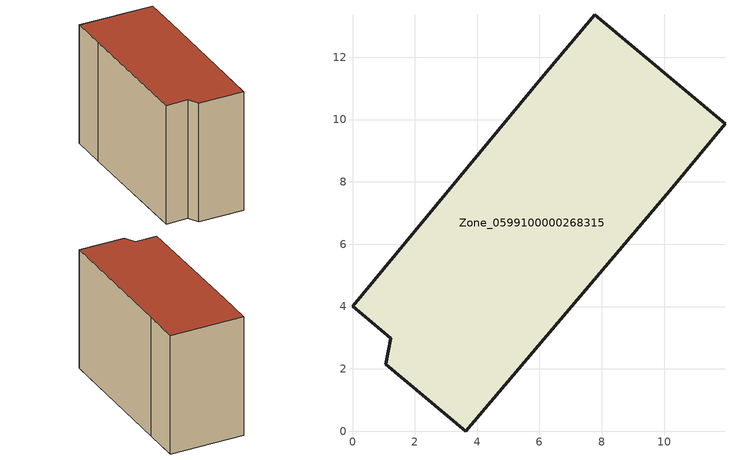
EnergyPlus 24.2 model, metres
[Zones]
Zone_0599100000268315
 floor ground (C_G): 10.26,7.81 3.63,0 1.07,2.14 1.22,2.99 0,4.01 6.05,11.33 7.78,13.36 11.95,9.87 z0
 wall outside (C_F): 11.95,9.87 7.78,13.36 6.05,11.33 0,4.01 1.22,2.99 1.07,2.14 3.63,0 10.26,7.81 11.95,9.87 z0:8.94
 roof outside (C_R): 3.63,0 10.26,7.81 11.95,9.87 7.78,13.36 6.05,11.33 0,4.01 1.22,2.99 1.07,2.14 z8.94
[BUILDING]
Pand.0599100000268315: North Axis=0; Terrain=City; Loads Convergence Tolerance Value=0.04; Temperature Convergence Tolerance Value=0.4; Solar Distribution=FullExterior; Maximum Number of Warmup Days=25; Minimum Number of Warmup Days=1
[Site:Location]
Rotterdam.The.Hague.AP_ZH_NLD Design_Conditions: Latitude=51.96; Longitude=4.45; Time Zone=1; Elevation=-4.5
[SITE:GROUNDTEMPERATURE:BUILDINGSURFACE]
18, 18, 18, 18, 18, 18, 18, 18, 18, 18, 18, 18
[MATERIAL] Thermal Absorptance=0.9; Solar Absorptance=0.7; Visible Absorptance=0.7
Name | Roughness | Thickness | Conductivity | Density | Specific Heat
G.TI.1946 | MediumSmooth | 0.15 | 1 | 540 | 1210
F.TI.1946 | Rough | 0.3 | 0.857143 | 1920 | 840
R.TI.1946 | MediumRough | 0.2 | 0.1 | 1500 | 1000
[CONSTRUCTION]
C_G: G.TI.1946
C_F: F.TI.1946
C_R: R.TI.1946
[ZONE]
Zone_0599100000268315: Type=1; Multiplier=1; Ceiling Height=Autocalculate; Volume=Autocalculate; Floor Area=autocalculate; Part of Total Floor Area=Yes
[ZONEINFILTRATION:DESIGNFLOWRATE]
Infil_Zone_0599100000268315: Zone or ZoneList or Space or SpaceList=Zone_0599100000268315; Schedule=AlwaysOn; Design Flow Rate Calculation Method=Flow/Area; Flow Rate per Floor Area=0.003; Constant Term Coefficient=1; Temperature Term Coefficient=0; Velocity Term Coefficient=0; Velocity Squared Term Coefficient=0
[HVACTEMPLATE:ZONE:IDEALLOADSAIRSYSTEM]
Zone_0599100000268315: Maximum Heating Supply Air Temperature=50; Minimum Cooling Supply Air Temperature=13; Maximum Heating Supply Air Humidity Ratio=0.0156; Minimum Cooling Supply Air Humidity Ratio=0.0077; Heating Limit=NoLimit; Cooling Limit=NoLimit; Dehumidification Control Type=ConstantSensibleHeatRatio; Cooling Sensible Heat Ratio=0.7; Dehumidification Setpoint=60; Humidification Control Type=None; Humidification Setpoint=30; Outdoor Air Method=None; Outdoor Air Flow Rate per Person=0.00944; Outdoor Air Flow Rate per Zone Floor Area=0; Outdoor Air Flow Rate per Zone=0; Demand Controlled Ventilation Type=None; Outdoor Air Economizer Type=NoEconomizer; Heat Recovery Type=None; Sensible Heat Recovery Effectiveness=0.7; Latent Heat Recovery Effectiveness=0.65
[ZONECONTROL:THERMOSTAT]
ThermostatControl_Zone_0599100000268315: Zone or ZoneList=Zone_0599100000268315; Control Type Schedule=DualSetpointControlType; Control 1=Thermostat_Zone_0599100000268315; Temperature Difference Between Cutout And Setpoint=0
[THERMOSTATSETPOINT:DUALSETPOINT]
Thermostat_Zone_0599100000268315: Heating Setpoint Temperature Schedule=HeatingSetpoint_Zone_0599100000268315; Cooling Setpoint Temperature Schedule=CoolingSetpoint_Zone_0599100000268315
[SCHEDULE:COMPACT]
HeatingSetpoint_Zone_0599100000268315: Through: 12/31, For: AllDays, Until: 24:00, 21
CoolingSetpoint_Zone_0599100000268315: Through: 12/31, For: AllDays, Until: 24:00, 24
DualSetpointControlType: Through: 12/31, For: AllDays, Until: 24:00, 4
AlwaysOn: Through: 12/31, For: AllDays, Until: 24:00, 1
